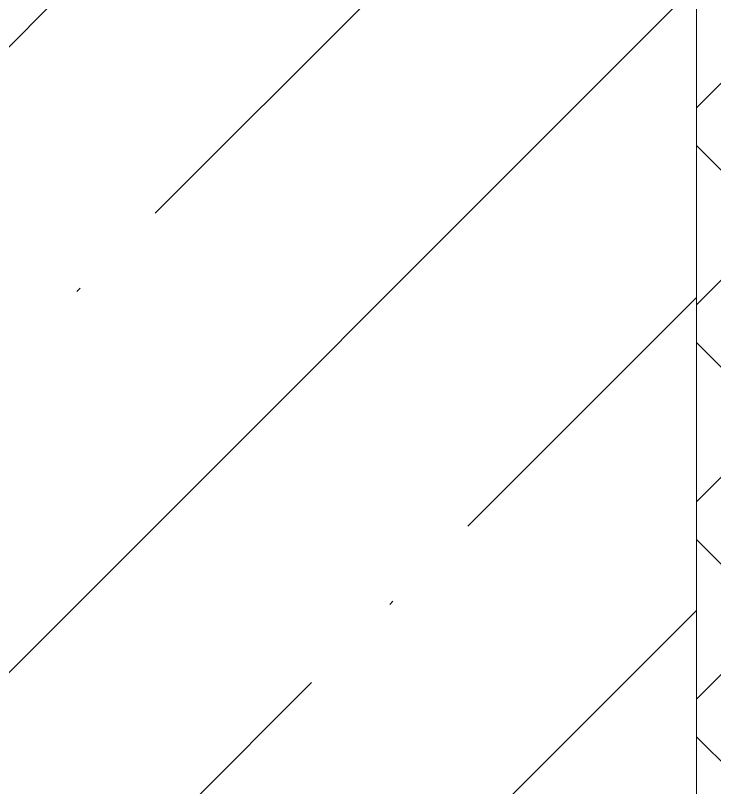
# Model space of a CAD drawing. Header units: millimetres. Extents: x -515342 to 330399, y -224905 to 507333.
# Drawn here: x 189597 to 190099, y 101292 to 101846 of the extents above; entities that cross this region are included whole.
import ezdxf

# ---------------------------------------------------------------- set-up
doc = ezdxf.new("R2010")
doc.units = ezdxf.units.MM
doc.layers.get('0').update_dxf_attribs({"lineweight": 0})
for name, color, linetype, lineweight in [('Стены внутренние', 7, 'Continuous', 0), ('Стены наружные', 7, 'Continuous', 0), ('Стены несущие', 7, 'Continuous', 0)]:
    doc.layers.add(name, color=color, linetype=linetype, lineweight=lineweight)

# ---------------------------------------------------------------- blocks, each defined once
blk = doc.blocks.new('СД_Люблино_Фасады_rvt-1-О_АР_П_Разрез 1-1')
at = {"layer": 'Стены внутренние'}
h = blk.add_hatch(dxfattribs=at)
h.set_pattern_fill('FP_1', color=256, style=0, pattern_type=2)
h.set_pattern_definition([(45, (48650.6, 7579.1), (-224.5064, 224.5064), []), (45, (48875.1, 7579.1), (-224.5064, 224.5064), [396.875, -79.375, 3.353, -76.022])])
h.paths.add_polyline_path([(101581.7, -3570), (101935, -3570), (101935, 760), (101435, 760), (101435, -3570)])
h.paths.add_polyline_path([(101435, 2620), (101935, 2620), (101935, 4160), (101435, 4160), (101435, 3450.58)])
h.paths.add_polyline_path([(101435, 6020), (101935, 6020), (101935, 7510), (101435, 7510), (101435, 6404.59)])
h.paths.add_polyline_path([(101435, 9370), (101935, 9370), (101935, 10810), (101435, 10810), (101435, 10097.09)])
h.paths.add_polyline_path([(101435, 12670), (101935, 12670), (101935, 13840), (101435, 13840), (101435, 13051.09)])
at = {"layer": 'Стены наружные'}
h = blk.add_hatch(dxfattribs=at)
h.set_pattern_fill('FP_4', color=256, style=0, pattern_type=2)
h.set_pattern_definition([(45, (48650.59, 7579.1), (-70.71068, 70.71068), []), (135, (48650.59, 7579.1), (-70.71068, -70.71068), [])])
h.paths.add_polyline_path([(101996.09, 200), (102035, 200), (102035, 760), (101935, 760), (101935, 200)])
h.paths.add_polyline_path([(102035, 2620), (102035, 4160), (101935, 4160), (101935, 2620)])
h.paths.add_polyline_path([(102035, 6020), (102035, 7510), (101935, 7510), (101935, 6020)])
h.paths.add_polyline_path([(102035, 9370), (102035, 10810), (101935, 10810), (101935, 9370)])
h.paths.add_polyline_path([(101935, 12670), (102035, 12670), (102035, 14250), (101935, 14250), (101935, 13051.09)])
at = {"layer": 'Стены несущие'}
for p, q in [((101935, 12670), (101935, 13840)), ((101935, 13840), (101935, 12670))]:
    blk.add_line(p, q, dxfattribs=at)

msp = doc.modelspace()

# ---------------------------------------------------------------- block references
msp.add_blockref('СД_Люблино_Фасады_rvt-1-О_АР_П_Разрез 1-1', (88150.5296, 88031.3929))

doc.saveas('drawing.dxf')
